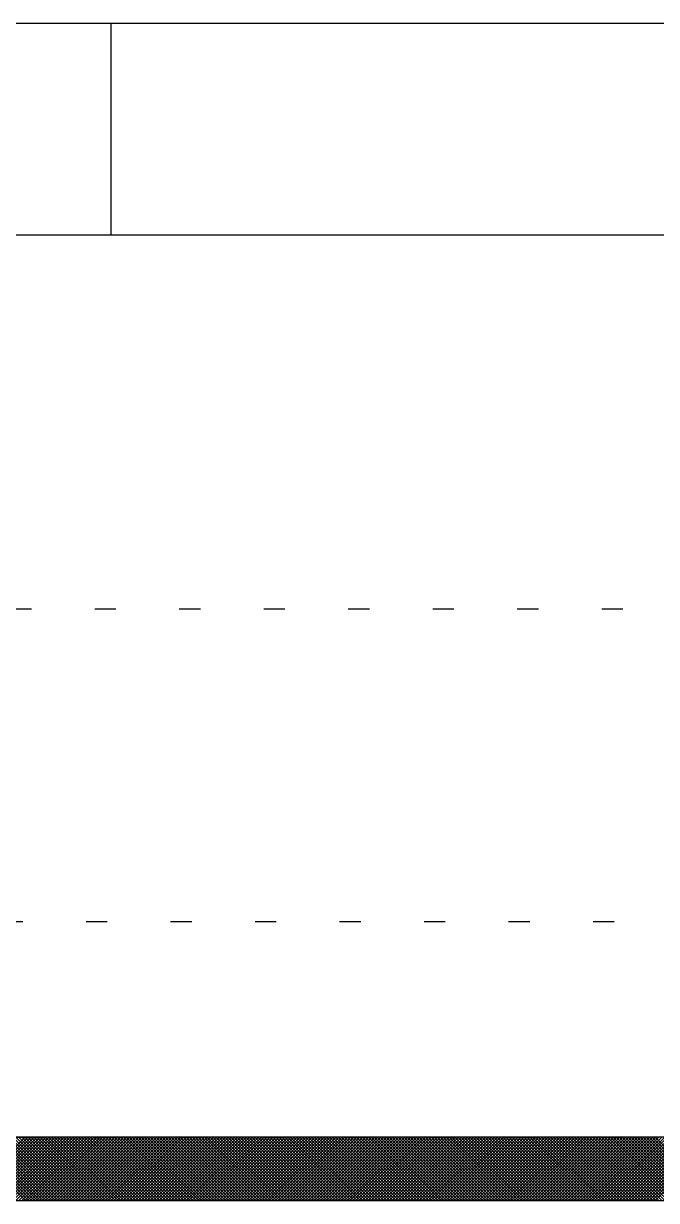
# Model space of a CAD drawing. Extents: x 0 to 119, y 0 to 84.
# Drawn here: x 25.99 to 28.98, y 78.53 to 84.1 of the extents above; entities that cross this region are included whole.
import ezdxf

# ---------------------------------------------------------------- set-up
doc = ezdxf.new("R2010")
doc.units = 0
doc.header["$MEASUREMENT"] = 0
doc.linetypes.add('ESTILO_TQS_0002', pattern=[0.4, 0.1, -0.3])
for name, color, linetype in [('29', 9, 'CONTINUOUS'), ('3', 7, 'CONTINUOUS'), ('40', 7, 'CONTINUOUS'), ('6', 178, 'CONTINUOUS'), ('7', 232, 'CONTINUOUS')]:
    doc.layers.add(name, color=color, linetype=linetype)

msp = doc.modelspace()

# ---------------------------------------------------------------- linework, layer by layer
at = {"layer": '29', "color": 9, "linetype": 'Continuous'}
for p, q in [((25.694567, 78.529585), (25.994567, 78.829585)), ((25.694939, 78.829585), (25.994939, 78.529585)), ((25.708709, 78.529585), (26.008709, 78.829585)), ((25.709081, 78.829585), (26.009081, 78.529585)), ((25.722851, 78.529585), (26.022851, 78.829585)), ((25.723223, 78.829585), (26.023223, 78.529585)), ((25.736993, 78.529585), (26.036993, 78.829585)), ((25.737366, 78.829585), (26.037366, 78.529585)), ((25.751135, 78.529585), (26.051135, 78.829585)), ((25.751508, 78.829585), (26.051508, 78.529585)), ((25.765277, 78.529585), (26.065277, 78.829585)), ((25.76565, 78.829585), (26.06565, 78.529585)), ((25.779419, 78.529585), (26.079419, 78.829585)), ((25.779792, 78.829585), (26.079792, 78.529585)), ((25.793561, 78.529585), (26.093561, 78.829585)), ((25.793934, 78.829585), (26.093934, 78.529585)), ((25.807704, 78.529585), (26.107704, 78.829585)), ((25.808076, 78.829585), (26.108076, 78.529585)), ((25.821846, 78.529585), (26.121846, 78.829585)), ((25.822218, 78.829585), (26.122218, 78.529585)), ((25.835988, 78.529585), (26.135988, 78.829585)), ((25.836361, 78.829585), (26.136361, 78.529585)), ((25.85013, 78.529585), (26.15013, 78.829585)), ((25.850503, 78.829585), (26.150503, 78.529585)), ((25.864272, 78.529585), (26.164272, 78.829585)), ((25.864645, 78.829585), (26.164645, 78.529585)), ((25.878414, 78.529585), (26.178414, 78.829585)), ((25.878787, 78.829585), (26.178787, 78.529585)), ((25.892556, 78.529585), (26.192556, 78.829585)), ((25.892929, 78.829585), (26.192929, 78.529585)), ((25.906699, 78.529585), (26.206699, 78.829585)), ((25.907071, 78.829585), (26.207071, 78.529585)), ((25.920841, 78.529585), (26.220841, 78.829585)), ((25.921213, 78.829585), (26.221213, 78.529585)), ((25.934983, 78.529585), (26.234983, 78.829585)), ((25.935355, 78.829585), (26.235355, 78.529585)), ((25.949125, 78.529585), (26.249125, 78.829585)), ((25.949498, 78.829585), (26.249498, 78.529585)), ((25.963267, 78.529585), (26.263267, 78.829585)), ((25.96364, 78.829585), (26.26364, 78.529585)), ((25.977409, 78.529585), (26.277409, 78.829585)), ((25.977782, 78.829585), (26.277782, 78.529585)), ((25.991551, 78.529585), (26.291551, 78.829585)), ((25.991924, 78.829585), (26.291924, 78.529585)), ((26.005694, 78.529585), (26.305694, 78.829585)), ((26.006066, 78.829585), (26.306066, 78.529585)), ((26.019836, 78.529585), (26.319836, 78.829585)), ((26.020208, 78.829585), (26.320208, 78.529585)), ((26.033978, 78.529585), (26.333978, 78.829585)), ((26.03435, 78.829585), (26.33435, 78.529585)), ((26.04812, 78.529585), (26.34812, 78.829585)), ((26.048493, 78.829585), (26.348493, 78.529585)), ((26.062262, 78.529585), (26.362262, 78.829585)), ((26.062635, 78.829585), (26.362635, 78.529585)), ((26.076404, 78.529585), (26.376404, 78.829585)), ((26.076777, 78.829585), (26.376777, 78.529585)), ((26.090546, 78.529585), (26.390546, 78.829585)), ((26.090919, 78.829585), (26.390919, 78.529585)), ((26.104688, 78.529585), (26.404688, 78.829585)), ((26.105061, 78.829585), (26.405061, 78.529585)), ((26.118831, 78.529585), (26.418831, 78.829585)), ((26.119203, 78.829585), (26.419203, 78.529585)), ((26.132973, 78.529585), (26.432973, 78.829585)), ((26.133345, 78.829585), (26.433345, 78.529585)), ((26.147115, 78.529585), (26.447115, 78.829585)), ((26.147488, 78.829585), (26.447488, 78.529585)), ((26.161257, 78.529585), (26.461257, 78.829585)), ((26.16163, 78.829585), (26.46163, 78.529585)), ((26.175399, 78.529585), (26.475399, 78.829585)), ((26.175772, 78.829585), (26.475772, 78.529585)), ((26.189541, 78.529585), (26.489541, 78.829585)), ((26.189914, 78.829585), (26.489914, 78.529585)), ((26.203683, 78.529585), (26.503683, 78.829585)), ((26.204056, 78.829585), (26.504056, 78.529585)), ((26.217826, 78.529585), (26.517826, 78.829585)), ((26.218198, 78.829585), (26.518198, 78.529585)), ((26.231968, 78.529585), (26.531968, 78.829585)), ((26.23234, 78.829585), (26.53234, 78.529585)), ((26.24611, 78.529585), (26.54611, 78.829585)), ((26.246482, 78.829585), (26.546482, 78.529585)), ((26.260252, 78.529585), (26.560252, 78.829585)), ((26.260625, 78.829585), (26.560625, 78.529585)), ((26.274394, 78.529585), (26.574394, 78.829585)), ((26.274767, 78.829585), (26.574767, 78.529585)), ((26.288536, 78.529585), (26.588536, 78.829585)), ((26.288909, 78.829585), (26.588909, 78.529585)), ((26.302678, 78.529585), (26.602678, 78.829585)), ((26.303051, 78.829585), (26.603051, 78.529585)), ((26.316821, 78.529585), (26.616821, 78.829585)), ((26.317193, 78.829585), (26.617193, 78.529585)), ((26.330963, 78.529585), (26.630963, 78.829585)), ((26.331335, 78.829585), (26.631335, 78.529585)), ((26.345105, 78.529585), (26.645105, 78.829585)), ((26.345477, 78.829585), (26.645477, 78.529585)), ((26.359247, 78.529585), (26.659247, 78.829585)), ((26.35962, 78.829585), (26.65962, 78.529585)), ((26.373389, 78.529585), (26.673389, 78.829585)), ((26.373762, 78.829585), (26.673762, 78.529585)), ((26.387531, 78.529585), (26.687531, 78.829585)), ((26.387904, 78.829585), (26.687904, 78.529585)), ((26.401673, 78.529585), (26.701673, 78.829585)), ((26.402046, 78.829585), (26.702046, 78.529585)), ((26.415815, 78.529585), (26.715815, 78.829585)), ((26.416188, 78.829585), (26.716188, 78.529585)), ((26.429958, 78.529585), (26.729958, 78.829585)), ((26.43033, 78.829585), (26.73033, 78.529585)), ((26.4441, 78.529585), (26.7441, 78.829585)), ((26.444472, 78.829585), (26.744472, 78.529585)), ((26.458242, 78.529585), (26.758242, 78.829585)), ((26.458614, 78.829585), (26.758614, 78.529585)), ((26.472384, 78.529585), (26.772384, 78.829585)), ((26.472757, 78.829585), (26.772757, 78.529585)), ((26.486526, 78.529585), (26.786526, 78.829585)), ((26.486899, 78.829585), (26.786899, 78.529585)), ((26.500668, 78.529585), (26.800668, 78.829585)), ((26.501041, 78.829585), (26.801041, 78.529585)), ((26.51481, 78.529585), (26.81481, 78.829585)), ((26.515183, 78.829585), (26.815183, 78.529585)), ((26.528953, 78.529585), (26.828953, 78.829585)), ((26.529325, 78.829585), (26.829325, 78.529585)), ((26.543095, 78.529585), (26.843095, 78.829585)), ((26.543467, 78.829585), (26.843467, 78.529585)), ((26.557237, 78.529585), (26.857237, 78.829585)), ((26.557609, 78.829585), (26.857609, 78.529585)), ((26.571379, 78.529585), (26.871379, 78.829585)), ((26.571752, 78.829585), (26.871752, 78.529585)), ((26.585521, 78.529585), (26.885521, 78.829585)), ((26.585894, 78.829585), (26.885894, 78.529585)), ((26.599663, 78.529585), (26.899663, 78.829585)), ((26.600036, 78.829585), (26.900036, 78.529585)), ((26.613805, 78.529585), (26.913805, 78.829585)), ((26.614178, 78.829585), (26.914178, 78.529585)), ((26.627947, 78.529585), (26.927947, 78.829585)), ((26.62832, 78.829585), (26.92832, 78.529585)), ((26.64209, 78.529585), (26.94209, 78.829585)), ((26.642462, 78.829585), (26.942462, 78.529585)), ((26.656232, 78.529585), (26.956232, 78.829585)), ((26.656604, 78.829585), (26.956604, 78.529585)), ((26.670374, 78.529585), (26.970374, 78.829585)), ((26.670747, 78.829585), (26.970747, 78.529585)), ((26.684516, 78.529585), (26.984516, 78.829585)), ((26.684889, 78.829585), (26.984889, 78.529585)), ((26.698658, 78.529585), (26.998658, 78.829585)), ((26.699031, 78.829585), (26.999031, 78.529585)), ((26.7128, 78.529585), (27.0128, 78.829585)), ((26.713173, 78.829585), (27.013173, 78.529585)), ((26.726942, 78.529585), (27.026942, 78.829585)), ((26.727315, 78.829585), (27.027315, 78.529585)), ((26.741085, 78.529585), (27.041085, 78.829585)), ((26.741457, 78.829585), (27.041457, 78.529585)), ((26.755227, 78.529585), (27.055227, 78.829585)), ((26.755599, 78.829585), (27.055599, 78.529585)), ((26.769369, 78.529585), (27.069369, 78.829585)), ((26.769741, 78.829585), (27.069741, 78.529585)), ((26.783511, 78.529585), (27.083511, 78.829585)), ((26.783884, 78.829585), (27.083884, 78.529585)), ((26.797653, 78.529585), (27.097653, 78.829585)), ((26.798026, 78.829585), (27.098026, 78.529585)), ((26.811795, 78.529585), (27.111795, 78.829585)), ((26.812168, 78.829585), (27.112168, 78.529585)), ((26.825937, 78.529585), (27.125937, 78.829585)), ((26.82631, 78.829585), (27.12631, 78.529585)), ((26.84008, 78.529585), (27.14008, 78.829585)), ((26.840452, 78.829585), (27.140452, 78.529585)), ((26.854222, 78.529585), (27.154222, 78.829585)), ((26.854594, 78.829585), (27.154594, 78.529585)), ((26.868364, 78.529585), (27.168364, 78.829585)), ((26.868736, 78.829585), (27.168736, 78.529585)), ((26.882506, 78.529585), (27.182506, 78.829585)), ((26.882879, 78.829585), (27.182879, 78.529585)), ((26.896648, 78.529585), (27.196648, 78.829585)), ((26.897021, 78.829585), (27.197021, 78.529585)), ((26.91079, 78.529585), (27.21079, 78.829585)), ((26.911163, 78.829585), (27.211163, 78.529585)), ((26.924932, 78.529585), (27.224932, 78.829585)), ((26.925305, 78.829585), (27.225305, 78.529585)), ((26.939074, 78.529585), (27.239074, 78.829585)), ((26.939447, 78.829585), (27.239447, 78.529585)), ((26.953217, 78.529585), (27.253217, 78.829585)), ((26.953589, 78.829585), (27.253589, 78.529585)), ((26.967359, 78.529585), (27.267359, 78.829585)), ((26.967731, 78.829585), (27.267731, 78.529585)), ((26.981501, 78.529585), (27.281501, 78.829585)), ((26.981874, 78.829585), (27.281874, 78.529585)), ((26.995643, 78.529585), (27.295643, 78.829585)), ((26.996016, 78.829585), (27.296016, 78.529585)), ((27.009785, 78.529585), (27.309785, 78.829585)), ((27.010158, 78.829585), (27.310158, 78.529585)), ((27.023927, 78.529585), (27.323927, 78.829585)), ((27.0243, 78.829585), (27.3243, 78.529585)), ((27.038069, 78.529585), (27.338069, 78.829585)), ((27.038442, 78.829585), (27.338442, 78.529585)), ((27.052212, 78.529585), (27.352212, 78.829585)), ((27.052584, 78.829585), (27.352584, 78.529585)), ((27.066354, 78.529585), (27.366354, 78.829585)), ((27.066726, 78.829585), (27.366726, 78.529585)), ((27.080496, 78.529585), (27.380496, 78.829585)), ((27.080868, 78.829585), (27.380868, 78.529585)), ((27.094638, 78.529585), (27.394638, 78.829585)), ((27.095011, 78.829585), (27.395011, 78.529585)), ((27.10878, 78.529585), (27.40878, 78.829585)), ((27.109153, 78.829585), (27.409153, 78.529585)), ((27.122922, 78.529585), (27.422922, 78.829585)), ((27.123295, 78.829585), (27.423295, 78.529585)), ((27.137064, 78.529585), (27.437064, 78.829585)), ((27.137437, 78.829585), (27.437437, 78.529585)), ((27.151207, 78.529585), (27.451207, 78.829585)), ((27.151579, 78.829585), (27.451579, 78.529585)), ((27.165349, 78.529585), (27.465349, 78.829585)), ((27.165721, 78.829585), (27.465721, 78.529585)), ((27.179491, 78.529585), (27.479491, 78.829585)), ((27.179863, 78.829585), (27.479863, 78.529585)), ((27.193633, 78.529585), (27.493633, 78.829585)), ((27.194006, 78.829585), (27.494006, 78.529585)), ((27.207775, 78.529585), (27.507775, 78.829585)), ((27.208148, 78.829585), (27.508148, 78.529585)), ((27.221917, 78.529585), (27.521917, 78.829585)), ((27.22229, 78.829585), (27.52229, 78.529585)), ((27.236059, 78.529585), (27.536059, 78.829585)), ((27.236432, 78.829585), (27.536432, 78.529585)), ((27.250201, 78.529585), (27.550201, 78.829585)), ((27.250574, 78.829585), (27.550574, 78.529585)), ((27.264344, 78.529585), (27.564344, 78.829585)), ((27.264716, 78.829585), (27.564716, 78.529585)), ((27.278486, 78.529585), (27.578486, 78.829585)), ((27.278858, 78.829585), (27.578858, 78.529585)), ((27.292628, 78.529585), (27.592628, 78.829585)), ((27.293, 78.829585), (27.593, 78.529585)), ((27.30677, 78.529585), (27.60677, 78.829585)), ((27.307143, 78.829585), (27.607143, 78.529585)), ((27.320912, 78.529585), (27.620912, 78.829585)), ((27.321285, 78.829585), (27.621285, 78.529585)), ((27.335054, 78.529585), (27.635054, 78.829585)), ((27.335427, 78.829585), (27.635427, 78.529585)), ((27.349196, 78.529585), (27.649196, 78.829585)), ((27.349569, 78.829585), (27.649569, 78.529585)), ((27.363339, 78.529585), (27.663339, 78.829585)), ((27.363711, 78.829585), (27.663711, 78.529585)), ((27.377481, 78.529585), (27.677481, 78.829585)), ((27.377853, 78.829585), (27.677853, 78.529585)), ((27.391623, 78.529585), (27.691623, 78.829585)), ((27.391995, 78.829585), (27.691995, 78.529585)), ((27.405765, 78.529585), (27.705765, 78.829585)), ((27.406138, 78.829585), (27.706138, 78.529585)), ((27.419907, 78.529585), (27.719907, 78.829585)), ((27.42028, 78.829585), (27.72028, 78.529585)), ((27.434049, 78.529585), (27.734049, 78.829585)), ((27.434422, 78.829585), (27.734422, 78.529585)), ((27.448191, 78.529585), (27.748191, 78.829585)), ((27.448564, 78.829585), (27.748564, 78.529585)), ((27.462333, 78.529585), (27.762333, 78.829585)), ((27.462706, 78.829585), (27.762706, 78.529585)), ((27.476476, 78.529585), (27.776476, 78.829585)), ((27.476848, 78.829585), (27.776848, 78.529585)), ((27.490618, 78.529585), (27.790618, 78.829585)), ((27.49099, 78.829585), (27.79099, 78.529585)), ((27.50476, 78.529585), (27.80476, 78.829585)), ((27.505133, 78.829585), (27.805133, 78.529585)), ((27.518902, 78.529585), (27.818902, 78.829585)), ((27.519275, 78.829585), (27.819275, 78.529585)), ((27.533044, 78.529585), (27.833044, 78.829585)), ((27.533417, 78.829585), (27.833417, 78.529585)), ((27.547186, 78.529585), (27.847186, 78.829585)), ((27.547559, 78.829585), (27.847559, 78.529585)), ((27.561328, 78.529585), (27.861328, 78.829585)), ((27.561701, 78.829585), (27.861701, 78.529585)), ((27.575471, 78.529585), (27.875471, 78.829585)), ((27.575843, 78.829585), (27.875843, 78.529585)), ((27.589613, 78.529585), (27.889613, 78.829585)), ((27.589985, 78.829585), (27.889985, 78.529585)), ((27.603755, 78.529585), (27.903755, 78.829585)), ((27.604127, 78.829585), (27.904127, 78.529585)), ((27.617897, 78.529585), (27.917897, 78.829585)), ((27.61827, 78.829585), (27.91827, 78.529585)), ((27.632039, 78.529585), (27.932039, 78.829585)), ((27.632412, 78.829585), (27.932412, 78.529585)), ((27.646181, 78.529585), (27.946181, 78.829585)), ((27.646554, 78.829585), (27.946554, 78.529585)), ((27.660323, 78.529585), (27.960323, 78.829585)), ((27.660696, 78.829585), (27.960696, 78.529585)), ((27.674466, 78.529585), (27.974466, 78.829585)), ((27.674838, 78.829585), (27.974838, 78.529585)), ((27.688608, 78.529585), (27.988608, 78.829585)), ((27.68898, 78.829585), (27.98898, 78.529585)), ((27.70275, 78.529585), (28.00275, 78.829585)), ((27.703122, 78.829585), (28.003122, 78.529585)), ((27.716892, 78.529585), (28.016892, 78.829585)), ((27.717265, 78.829585), (28.017265, 78.529585)), ((27.731034, 78.529585), (28.031034, 78.829585)), ((27.731407, 78.829585), (28.031407, 78.529585)), ((27.745176, 78.529585), (28.045176, 78.829585)), ((27.745549, 78.829585), (28.045549, 78.529585)), ((27.759318, 78.529585), (28.059318, 78.829585)), ((27.759691, 78.829585), (28.059691, 78.529585)), ((27.77346, 78.529585), (28.07346, 78.829585)), ((27.773833, 78.829585), (28.073833, 78.529585)), ((27.787603, 78.529585), (28.087603, 78.829585)), ((27.787975, 78.829585), (28.087975, 78.529585)), ((27.801745, 78.529585), (28.101745, 78.829585)), ((27.802117, 78.829585), (28.102117, 78.529585)), ((27.815887, 78.529585), (28.115887, 78.829585)), ((27.81626, 78.829585), (28.11626, 78.529585)), ((27.830029, 78.529585), (28.130029, 78.829585)), ((27.830402, 78.829585), (28.130402, 78.529585)), ((27.844171, 78.529585), (28.144171, 78.829585)), ((27.844544, 78.829585), (28.144544, 78.529585)), ((27.858313, 78.529585), (28.158313, 78.829585)), ((27.858686, 78.829585), (28.158686, 78.529585)), ((27.872455, 78.529585), (28.172455, 78.829585)), ((27.872828, 78.829585), (28.172828, 78.529585)), ((27.886598, 78.529585), (28.186598, 78.829585)), ((27.88697, 78.829585), (28.18697, 78.529585)), ((27.90074, 78.529585), (28.20074, 78.829585)), ((27.901112, 78.829585), (28.201112, 78.529585)), ((27.914882, 78.529585), (28.214882, 78.829585)), ((27.915254, 78.829585), (28.215254, 78.529585)), ((27.929024, 78.529585), (28.229024, 78.829585)), ((27.929397, 78.829585), (28.229397, 78.529585)), ((27.943166, 78.529585), (28.243166, 78.829585)), ((27.943539, 78.829585), (28.243539, 78.529585)), ((27.957308, 78.529585), (28.257308, 78.829585)), ((27.957681, 78.829585), (28.257681, 78.529585)), ((27.97145, 78.529585), (28.27145, 78.829585)), ((27.971823, 78.829585), (28.271823, 78.529585)), ((27.985593, 78.529585), (28.285593, 78.829585)), ((27.985965, 78.829585), (28.285965, 78.529585)), ((27.999735, 78.529585), (28.299735, 78.829585)), ((28.000107, 78.829585), (28.300107, 78.529585)), ((28.013877, 78.529585), (28.313877, 78.829585)), ((28.014249, 78.829585), (28.314249, 78.529585)), ((28.028019, 78.529585), (28.328019, 78.829585)), ((28.028392, 78.829585), (28.328392, 78.529585)), ((28.042161, 78.529585), (28.342161, 78.829585)), ((28.042534, 78.829585), (28.342534, 78.529585)), ((28.056303, 78.529585), (28.356303, 78.829585)), ((28.056676, 78.829585), (28.356676, 78.529585)), ((28.070445, 78.529585), (28.370445, 78.829585)), ((28.070818, 78.829585), (28.370818, 78.529585)), ((28.084587, 78.529585), (28.384587, 78.829585)), ((28.08496, 78.829585), (28.38496, 78.529585)), ((28.09873, 78.529585), (28.39873, 78.829585)), ((28.099102, 78.829585), (28.399102, 78.529585)), ((28.112872, 78.529585), (28.412872, 78.829585)), ((28.113244, 78.829585), (28.413244, 78.529585)), ((28.127014, 78.529585), (28.427014, 78.829585)), ((28.127386, 78.829585), (28.427386, 78.529585)), ((28.141156, 78.529585), (28.441156, 78.829585)), ((28.141529, 78.829585), (28.441529, 78.529585)), ((28.155298, 78.529585), (28.455298, 78.829585)), ((28.155671, 78.829585), (28.455671, 78.529585)), ((28.16944, 78.529585), (28.46944, 78.829585)), ((28.169813, 78.829585), (28.469813, 78.529585)), ((28.183582, 78.529585), (28.483582, 78.829585)), ((28.183955, 78.829585), (28.483955, 78.529585)), ((28.197725, 78.529585), (28.497725, 78.829585)), ((28.198097, 78.829585), (28.498097, 78.529585)), ((28.211867, 78.529585), (28.511867, 78.829585)), ((28.212239, 78.829585), (28.512239, 78.529585)), ((28.226009, 78.529585), (28.526009, 78.829585)), ((28.226381, 78.829585), (28.526381, 78.529585)), ((28.240151, 78.529585), (28.540151, 78.829585)), ((28.240524, 78.829585), (28.540524, 78.529585)), ((28.254293, 78.529585), (28.554293, 78.829585)), ((28.254666, 78.829585), (28.554666, 78.529585)), ((28.268435, 78.529585), (28.568435, 78.829585)), ((28.268808, 78.829585), (28.568808, 78.529585)), ((28.282577, 78.529585), (28.582577, 78.829585)), ((28.28295, 78.829585), (28.58295, 78.529585)), ((28.296719, 78.529585), (28.596719, 78.829585)), ((28.297092, 78.829585), (28.597092, 78.529585)), ((28.310862, 78.529585), (28.610862, 78.829585)), ((28.311234, 78.829585), (28.611234, 78.529585)), ((28.325004, 78.529585), (28.625004, 78.829585)), ((28.325376, 78.829585), (28.625376, 78.529585)), ((28.339146, 78.529585), (28.639146, 78.829585)), ((28.339519, 78.829585), (28.639519, 78.529585)), ((28.353288, 78.529585), (28.653288, 78.829585)), ((28.353661, 78.829585), (28.653661, 78.529585)), ((28.36743, 78.529585), (28.66743, 78.829585)), ((28.367803, 78.829585), (28.667803, 78.529585)), ((28.381572, 78.529585), (28.681572, 78.829585)), ((28.381945, 78.829585), (28.681945, 78.529585)), ((28.395714, 78.529585), (28.695714, 78.829585)), ((28.396087, 78.829585), (28.696087, 78.529585)), ((28.409857, 78.529585), (28.709857, 78.829585)), ((28.410229, 78.829585), (28.710229, 78.529585)), ((28.423999, 78.529585), (28.723999, 78.829585)), ((28.424371, 78.829585), (28.724371, 78.529585)), ((28.438141, 78.529585), (28.738141, 78.829585)), ((28.438513, 78.829585), (28.738513, 78.529585)), ((28.452283, 78.529585), (28.752283, 78.829585)), ((28.452656, 78.829585), (28.752656, 78.529585)), ((28.466425, 78.529585), (28.766425, 78.829585)), ((28.466798, 78.829585), (28.766798, 78.529585)), ((28.480567, 78.529585), (28.780567, 78.829585)), ((28.48094, 78.829585), (28.78094, 78.529585)), ((28.494709, 78.529585), (28.794709, 78.829585)), ((28.495082, 78.829585), (28.795082, 78.529585)), ((28.508852, 78.529585), (28.808852, 78.829585)), ((28.509224, 78.829585), (28.809224, 78.529585)), ((28.522994, 78.529585), (28.822994, 78.829585)), ((28.523366, 78.829585), (28.823366, 78.529585)), ((28.537136, 78.529585), (28.837136, 78.829585)), ((28.537508, 78.829585), (28.837508, 78.529585)), ((28.551278, 78.529585), (28.851278, 78.829585)), ((28.551651, 78.829585), (28.851651, 78.529585)), ((28.56542, 78.529585), (28.86542, 78.829585)), ((28.565793, 78.829585), (28.865793, 78.529585)), ((28.579562, 78.529585), (28.879562, 78.829585)), ((28.579935, 78.829585), (28.879935, 78.529585)), ((28.593704, 78.529585), (28.893704, 78.829585)), ((28.594077, 78.829585), (28.894077, 78.529585)), ((28.607846, 78.529585), (28.907846, 78.829585)), ((28.608219, 78.829585), (28.908219, 78.529585)), ((28.621989, 78.529585), (28.921989, 78.829585)), ((28.622361, 78.829585), (28.922361, 78.529585)), ((28.636131, 78.529585), (28.936131, 78.829585)), ((28.636503, 78.829585), (28.936503, 78.529585)), ((28.650273, 78.529585), (28.950273, 78.829585)), ((28.650646, 78.829585), (28.950646, 78.529585)), ((28.664415, 78.529585), (28.964415, 78.829585)), ((28.664788, 78.829585), (28.964788, 78.529585)), ((28.678557, 78.529585), (28.978557, 78.829585)), ((28.67893, 78.829585), (28.97893, 78.529585)), ((28.692699, 78.529585), (28.992699, 78.829585)), ((28.693072, 78.829585), (28.993072, 78.529585)), ((28.706841, 78.529585), (29.006841, 78.829585)), ((28.707214, 78.829585), (29.007214, 78.529585)), ((28.720984, 78.529585), (29.020984, 78.829585)), ((28.721356, 78.829585), (29.021356, 78.529585)), ((28.735126, 78.529585), (29.035126, 78.829585)), ((28.735498, 78.829585), (29.035498, 78.529585)), ((28.749268, 78.529585), (29.049268, 78.829585)), ((28.74964, 78.829585), (29.04964, 78.529585)), ((28.76341, 78.529585), (29.06341, 78.829585)), ((28.763783, 78.829585), (29.063783, 78.529585)), ((28.777552, 78.529585), (29.077552, 78.829585)), ((28.777925, 78.829585), (29.077925, 78.529585)), ((28.791694, 78.529585), (29.091694, 78.829585)), ((28.792067, 78.829585), (29.092067, 78.529585)), ((28.805836, 78.529585), (29.105836, 78.829585)), ((28.806209, 78.829585), (29.106209, 78.529585)), ((28.819979, 78.529585), (29.119979, 78.829585)), ((28.820351, 78.829585), (29.120351, 78.529585)), ((28.834121, 78.529585), (29.134121, 78.829585)), ((28.834493, 78.829585), (29.134493, 78.529585)), ((28.848263, 78.529585), (29.148263, 78.829585)), ((28.848635, 78.829585), (29.148635, 78.529585)), ((28.862405, 78.529585), (29.162405, 78.829585)), ((28.862778, 78.829585), (29.162778, 78.529585)), ((28.876547, 78.529585), (29.176547, 78.829585)), ((28.87692, 78.829585), (29.17692, 78.529585)), ((28.890689, 78.529585), (29.190689, 78.829585)), ((28.891062, 78.829585), (29.191062, 78.529585)), ((28.904831, 78.529585), (29.204831, 78.829585)), ((28.905204, 78.829585), (29.205204, 78.529585)), ((28.918973, 78.529585), (29.218973, 78.829585)), ((28.919346, 78.829585), (29.219346, 78.529585)), ((28.933116, 78.529585), (29.233116, 78.829585)), ((28.933488, 78.829585), (29.233488, 78.529585)), ((28.947258, 78.529585), (29.247258, 78.829585)), ((28.94763, 78.829585), (29.24763, 78.529585)), ((28.9614, 78.529585), (29.2614, 78.829585)), ((28.961772, 78.829585), (29.261772, 78.529585)), ((28.975542, 78.529585), (29.275542, 78.829585)), ((28.975915, 78.829585), (29.275915, 78.529585))]:
    msp.add_line(p, q, dxfattribs=at)
msp.add_lwpolyline([(39.348908, 80.729585), (39.348908, 78.829585), (23.519194, 78.829585), (23.519194, 81.329585), (23.139194, 81.329585), (23.139194, 78.529585), (39.348908, 78.529585), (39.728908, 78.529585), (39.728908, 80.429585), (44.178909, 80.429585), (44.178909, 80.329585), (44.558909, 80.329585), (44.558909, 81.329585), (44.178909, 81.329585), (44.178909, 80.729585), (39.348908, 80.729585)], dxfattribs=at)
at = {"layer": '3', "color": 7, "linetype": 'ESTILO_TQS_0002'}
for p, q in [((19.923313, 81.329585), (46.440489, 81.329585)), ((19.882308, 79.849585), (46.399485, 79.849585)), ((19.923313, 78.829585), (46.440489, 78.829585))]:
    msp.add_line(p, q, dxfattribs=at)
at = {"layer": '40', "linetype": 'Continuous'}
for p, q in [((118.9, 84.099998), (0, 84.100001)), ((26.4, 84.099999), (26.4, 83.099999))]:
    msp.add_line(p, q, dxfattribs=at)
at = {"layer": '6', "color": 178, "linetype": 'Continuous'}
for p, q in [((39.348908, 78.829585), (23.519194, 78.829585)), ((23.139194, 78.529585), (39.348908, 78.529585))]:
    msp.add_line(p, q, dxfattribs=at)
at = {"layer": '7', "color": 232, "linetype": 'Continuous'}
msp.add_line((3, 83.100001), (117.9, 83.099998), dxfattribs=at)

doc.saveas('drawing.dxf')
